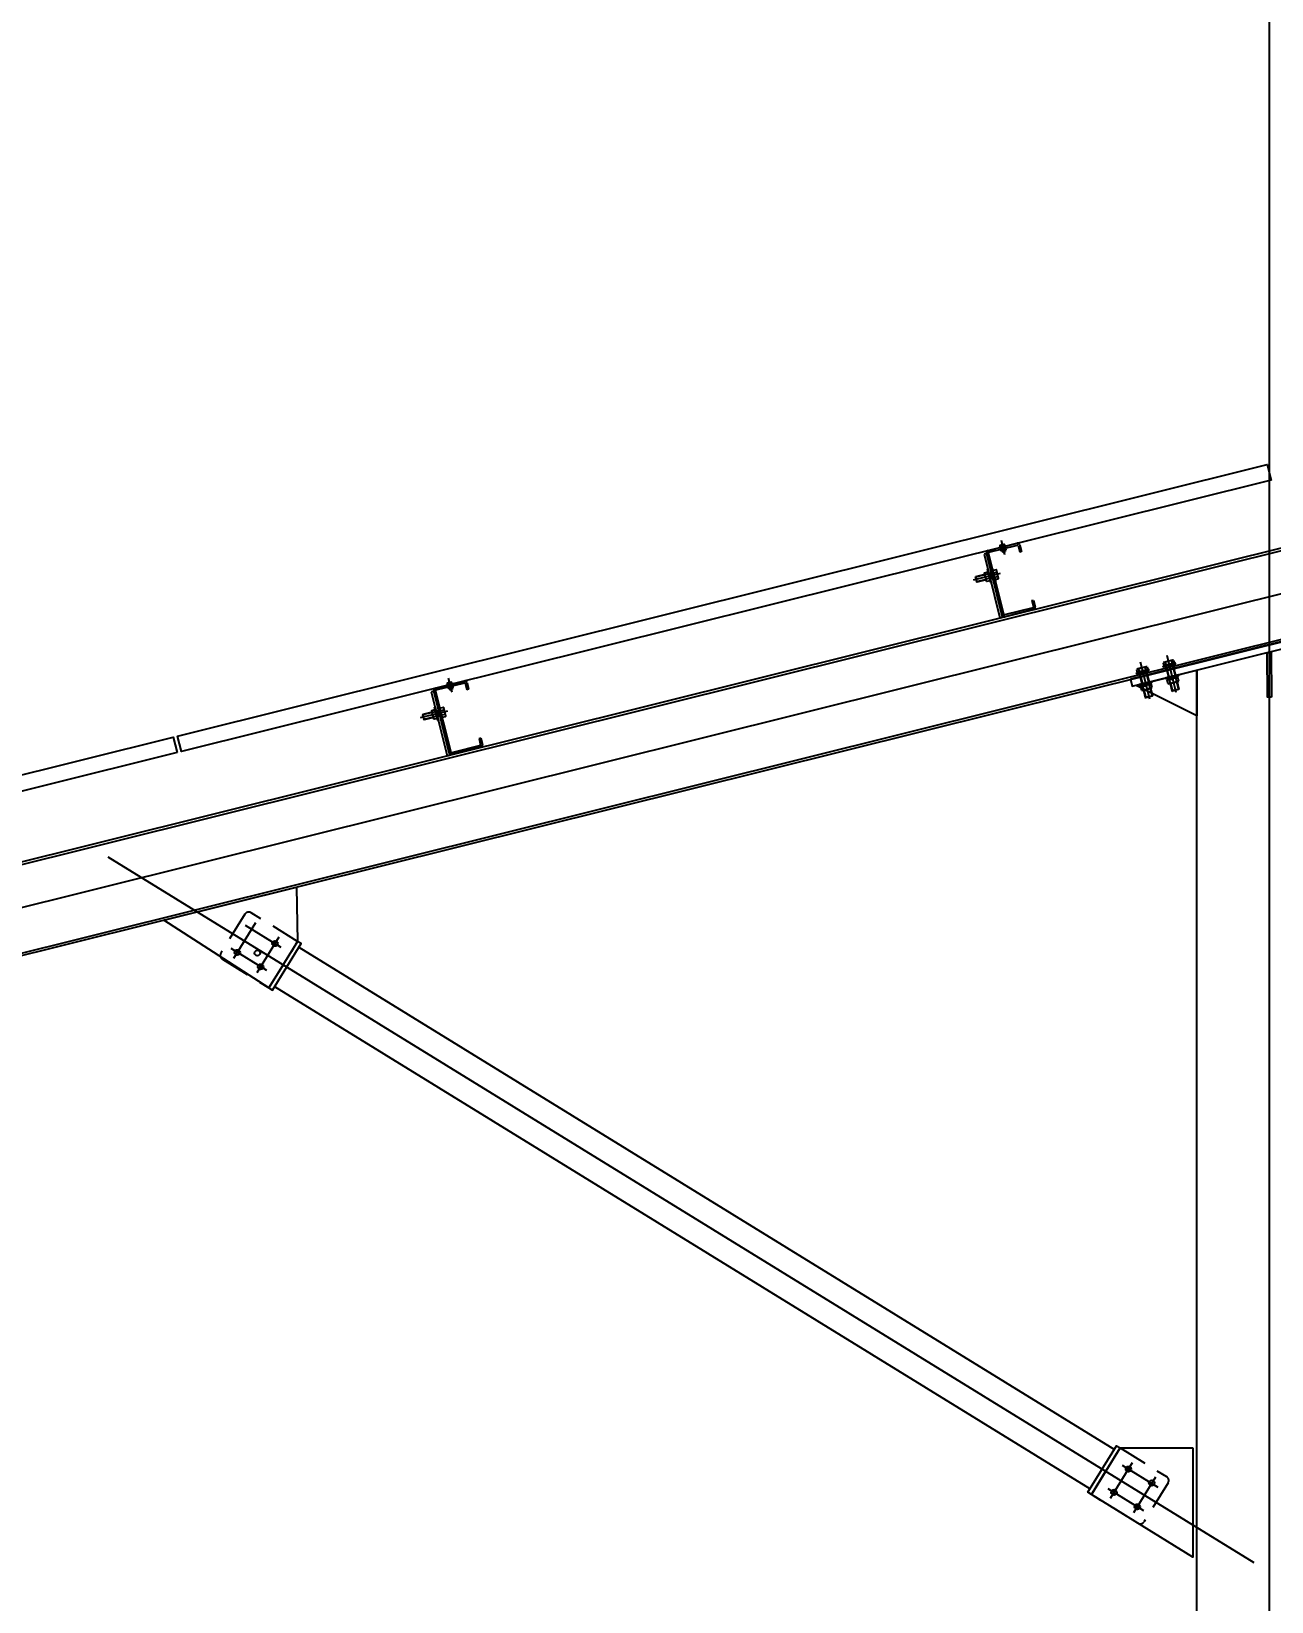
# Model space of a CAD drawing. Header units: millimetres. Extents: x 10297564 to 11610295, y -9287743 to -8409454.
# Drawn here: x 10863058 to 10865779, y -9269240 to -9265792 of the extents above; entities that cross this region are included whole.
import ezdxf

# ---------------------------------------------------------------- set-up
doc = ezdxf.new("R2010")
doc.units = ezdxf.units.MM
doc.header["$LTSCALE"] = 100
for name, pattern in [('CEN', [62, 60, -1, 0, -1]), ('CEN1', [22, 15, -3, 1, -3]), ('HIDDEN2', [4.7625, 3.175, -1.5875])]:
    doc.linetypes.add(name, pattern=pattern)
for name, color, linetype in [('0-TEXT', 7, 'Continuous'), ('BOLT', 210, 'Continuous'), ('CEN', 1, 'CEN1'), ('dim', 7, 'Continuous'), ('H형강', 3, 'Continuous'), ('module', 5, 'Continuous'), ('PLATE', 6, 'Continuous'), ('원형강관', 4, 'Continuous'), ('태양광', 255, 'Continuous')]:
    doc.layers.add(name, color=color, linetype=linetype)
doc.styles.add('돋음', font='Dotum.ttf')
doc.dimstyles.new('NDIM-150', dxfattribs={"dimscale": 75, "dimtxt": 3.5, "dimasz": 1, "dimexe": 2, "dimexo": 1, "dimgap": 1, "dimtad": 1, "dimdec": 0, "dimzin": 0, "dimdsep": 46, "dimtxsty": '돋음', "dimblk": 'dotk', "dimcen": 2, "dimdle": 2, "dimclrd": 4, "dimclre": 4, "dimclrt": 7, "dimadec": 0, "dimazin": 0, "dimtfac": 1, "dimtdec": 0, "dimtix": 1, "dimtmove": 2, "dimatfit": 3, "dimldrblk": 'DIMDOT', "dimfxl": 1, "dimtolj": 1, "dimtzin": 0, "dimlwd": -1, "dimlwe": -1, "dimarcsym": 0})

# ---------------------------------------------------------------- blocks, each defined once
blk = doc.blocks.new('A$C408A3C2D')
at = {"layer": '0-TEXT', "color": 1}
for p, q in [((0.9, 15.4), (0, 8.2)), ((2, 8), (0, 8.2)), ((1.9, 7.4), (0.9, 0)), ((1.9, 7.4), (3.9, 7.2)), ((2.9, 15.4), (2, 8)), ((2.9, 0), (3.9, 7.2))]:
    blk.add_line(p, q, dxfattribs=at)
for points in [[(2.9, 7.3), (2.9, 15.4), (0.9, 15.4)], [(0.9, 8.1), (0.9, 0), (2.9, 0)]]:
    blk.add_lwpolyline(points, dxfattribs=at)
blk = doc.blocks.new('M16-70L-1')
at = {"layer": 'BOLT', "color": 8}
for p, q in [((-50731.9, 395004), (-50729.8, 394998)), ((-50712, 395012.1), (-50730.1, 395005.5)), ((-50707.4, 395006.2), (-50729.8, 394998)), ((-50727.9, 395006.3), (-50725.5, 394999.6)), ((-50725.4, 394997.4), (-50716.8, 394973.9)), ((-50724.4, 394997.7), (-50715.8, 394974.2)), ((-50714.2, 395011.3), (-50711.8, 395004.6)), ((-50711.4, 395002.5), (-50702.8, 394979)), ((-50710.4, 395002.8), (-50701.8, 394979.3)), ((-50709.6, 395012.1), (-50707.4, 395006.2)), ((-50696.5, 394976.2), (-50718.9, 394968)), ((-50716, 394960), (-50718.9, 394968)), ((-50716.1, 394971.9, 0), (-50716.1, 394971.9, 0)), ((-50715.1, 394972.2, 0), (-50715.1, 394972.2, 0)), ((-50711.3, 394960.8), (-50714.5, 394969.6)), ((-50695.5, 394966.5), (-50713.5, 394960)), ((-50712, 394960.5, 0), (-50706.4, 394945.1)), ((-50711, 394960.9, 0), (-50705, 394944.4)), ((-50702.1, 394977, 0), (-50702.1, 394977, 0)), ((-50701.1, 394977.3, 0), (-50701.1, 394977.3, 0)), ((-50697.6, 394965.8), (-50700.8, 394974.6)), ((-50698, 394965.6, 0), (-50692, 394949.2)), ((-50697, 394966, 0), (-50691.3, 394950.5)), ((-50693.6, 394968.1), (-50696.5, 394976.2)), ((-50691.3, 394950.5), (-50706.4, 394945.1)), ((-50706.4, 394945.1), (-50705, 394944.4)), ((-50692, 394949.2), (-50705, 394944.4)), ((-50691.3, 394950.5), (-50692, 394949.2))]:
    blk.add_line(p, q, dxfattribs=at)
for points in [[(-50731.8, 394997.3), (-50731, 394995.3), (-50704.7, 395004.9), (-50705.5, 395006.9)], [(-50722.5, 394971.8), (-50721.8, 394969.8), (-50695.4, 394979.4), (-50696.2, 394981.4)]]:
    blk.add_lwpolyline(points, close=True, dxfattribs=at)
for centre, radius, start, end in [((-50728.8, 395002.2), 3.57, 71.1418, 150.2499), ((-50709.2, 394976.3), 34.6, 97.717, 122.2531), ((-50710.8, 395008.7), 3.57, 69.7253, 148.8334), ((-50714.7, 394963.3), 3.57, 249.7253, 328.8334), ((-50716.3, 394995.8), 34.6, 277.717, 302.2531), ((-50696.7, 394969.9), 3.57, 251.1418, 330.2499)]:
    blk.add_arc(centre, radius, start, end, dxfattribs=at)
at = {"layer": 'CEN'}
blk.add_line((-50725.7, 395021.7), (-50697, 394942.8, 0), dxfattribs=at)
at = {"layer": 'BOLT', "color": 8, "xscale": 1.333333333333333, "yscale": 1.333333333333333, "zscale": 1.333333333333333, "rotation": 289.9875833299714}
blk.add_blockref('A$C408A3C2D', (-50718.8, 394972.2), dxfattribs=at)
blk = doc.blocks.new('M12-50L-1')
at = {"layer": 'CEN', "color": 1, "extrusion": (3.14065e-05, -8.8997e-05, 1)}
blk.add_line((10603646.8, -9122705.5, 0), (10603588.9, -9122726.6, 0), dxfattribs=at)
at = {"layer": '태양광', "extrusion": (3.14065e-05, -8.8997e-05, 1)}
for p, q in [((10603630.5, -9122705.1, 0), (10603621.8, -9122708.2, 0)), ((10603626.3, -9122707.4, 0), (10603622.1, -9122708.9, 0)), ((10603626.7, -9122706.5, 0), (10603626.3, -9122707.4, 0)), ((10603626.3, -9122707.4, 0), (10603629.9, -9122717.3, 0)), ((10603613.6, -9122712, 0), (10603593.2, -9122719.4, 0)), ((10603593.2, -9122719.4, 0), (10603593.6, -9122718.5, 0)), ((10603593.2, -9122719.4, 0), (10603596.8, -9122729.4, 0)), ((10603613.4, -9122711.3, 0), (10603593.6, -9122718.5, 0)), ((10603593.6, -9122718.5, 0), (10603597.7, -9122729.8, 0)), ((10603617.2, -9122721.9, 0), (10603596.8, -9122729.4, 0)), ((10603596.8, -9122729.4, 0), (10603597.7, -9122729.8, 0)), ((10603617.5, -9122722.6, 0), (10603597.7, -9122729.8, 0)), ((10603629.9, -9122717.3, 0), (10603625.7, -9122718.9, 0)), ((10603634.6, -9122716.4, 0), (10603625.9, -9122719.5, 0)), ((10603629.9, -9122717.3, 0), (10603630.8, -9122717.7, 0))]:
    blk.add_line(p, q, dxfattribs=at)
at = {"layer": '태양광', "extrusion": (3.14065e-05, -8.8997e-05, 1), "elevation": 1132.1}
for points in [[(10603612.2, -9122708, -0.414214), (10603612.5, -9122707.3), (10603619.1, -9122704.9, -0.414214), (10603619.7, -9122705.2)], [(10603626.2, -9122723.1, -0.414214), (10603625.9, -9122723.7), (10603619.3, -9122726.1, -0.414214), (10603618.7, -9122725.8), (10603612.2, -9122708)], [(10603621.1, -9122709, -0.414214), (10603620.8, -9122709.6), (10603614.2, -9122712, -0.414214), (10603613.5, -9122711.7)], [(10603637.7, -9122698.7, 0.414214), (10603637.1, -9122698.4), (10603630.5, -9122700.8, 0.414214), (10603630.2, -9122701.4)], [(10603631.6, -9122705.2, 0.414214), (10603632.2, -9122705.5), (10603638.8, -9122703.1, 0.414214), (10603639.1, -9122702.4)], [(10603632.2, -9122705.5, 0.414214), (10603631.9, -9122706.1)], [(10603636.7, -9122719.3, 0.414214), (10603637.4, -9122719.6), (10603643.9, -9122717.2, 0.414214), (10603644.2, -9122716.5), (10603637.7, -9122698.7)], [(10603639.4, -9122703.4, 0.414214), (10603638.8, -9122703.1)], [(10603613.9, -9122712.7, -0.414214), (10603614.2, -9122712)], [(10603624.5, -9122718.4, -0.414214), (10603624.2, -9122719), (10603617.6, -9122721.4, -0.414214), (10603617, -9122721.1)], [(10603617.3, -9122722.1, -0.414214), (10603617.6, -9122721.4)], [(10603620.8, -9122709.6, -0.414214), (10603621.4, -9122709.9)], [(10603624.2, -9122719, -0.414214), (10603624.8, -9122719.3)], [(10603635, -9122714.6, 0.414214), (10603635.6, -9122714.9), (10603642.2, -9122712.5, 0.414214), (10603642.5, -9122711.8)], [(10603635.6, -9122714.9, 0.414214), (10603635.3, -9122715.5)], [(10603642.9, -9122712.8, 0.414214), (10603642.2, -9122712.5)]]:
    blk.add_lwpolyline(points, format="xyb", dxfattribs=at)
for points in [[(10603618.8, -9122699.7), (10603629, -9122727.9), (10603628.1, -9122728.3), (10603617.8, -9122700.1)], [(10603627.4, -9122696.6), (10603637.7, -9122724.8), (10603638.6, -9122724.4), (10603628.3, -9122696.2)]]:
    blk.add_lwpolyline(points, close=True, dxfattribs=at)
blk = doc.blocks.new('C-150X50X20X3.2T')
at = {"layer": '태양광', "color": 6, "extrusion": (3.24347e-05, -8.86228e-05, 1)}
for p, q in [((11610697.1, -9049722.2, -12.4), (11610758.1, -9049700, 0)), ((11610698.5, -9049725.9, -12.4), (11610759.6, -9049703.7, -12.4)), ((11610760.8, -9049704.3, 0), (11610766, -9049718.4, 0)), ((11610764.6, -9049702.9, 0), (11610769.7, -9049717, 0)), ((11610769.7, -9049717, 0), (11610766, -9049718.4, 0)), ((11610742, -9049860.1, -12.4), (11610694.1, -9049728.6, 0)), ((11610745.8, -9049858.8, -12.4), (11610697.9, -9049727.2, 0)), ((11610808.1, -9049837.1, -24.9), (11610747, -9049859.4, -24.9)), ((11610809.5, -9049840.9, -24.9), (11610748.4, -9049863.1, -24.9))]:
    blk.add_line(p, q, dxfattribs=at)
at = {"layer": '태양광', "color": 6}
for p, q in [((11610803.6, -9049821.8, -12.4), (11610807.3, -9049820.4, -12.4)), ((11610803.6, -9049821.8, -12.4), (11610808.7, -9049835.9, -12.4)), ((11610807.3, -9049820.4, -12.4), (11610812.5, -9049834.5, -12.4))]:
    blk.add_line(p, q, dxfattribs=at)
at = {"layer": '태양광', "color": 6, "extrusion": (3.24347e-05, -8.86228e-05, 1)}
for centre, radius, start, end in [((11610698.8, -9049726.8, 1166.2), 5, 110, 200), ((11610759.9, -9049704.6, 1166.2), 5, 20, 110), ((11610759.9, -9049704.6, 1166.2), 1, 20, 110), ((11610698.8, -9049726.8, 1166.2), 1, 110, 200), ((11610746.7, -9049858.4, 1153.7), 5, 200, 290), ((11610746.7, -9049858.4, 1153.7), 1, 200, 290), ((11610807.8, -9049836.1, 1153.7), 1, 290, 20), ((11610807.8, -9049836.1, 1153.7), 5, 290, 20)]:
    blk.add_arc(centre, radius, start, end, dxfattribs=at)
blk = doc.blocks.new('dotk')
blk.add_line((-3, 0), (3, 0))
at = {"const_width": 0.75}
blk.add_lwpolyline([(-0.375, 0, 1), (0.375, 0, 1)], format="xyb", close=True, dxfattribs=at)
blk = doc.blocks.new('*D1118')
at = {"layer": 'defpoints', "color": 0, "linetype": 'ByBlock', "ltscale": 1.8, "transparency": 16777216}
for p in [(10870570.7, -9265546.3), (10868179.9, -9266142.4), (10872757.5, -9268564.5), (10860978.3, -9270299), (10870570.7, -9270299)]:
    blk.add_point(p, dxfattribs=at)
at = {"layer": 'dim', "color": 4, "ltscale": 1.8, "transparency": 16777216}
for p, q in [((10870643.5, -9265528.2), (10872340.4, -9265105)), ((10870645.7, -9270299), (10872978.2, -9270299))]:
    blk.add_line(p, q, dxfattribs=at)
blk.add_arc((10851508.6, -9270299), 21319.6, 0.2017, 13.79844, dxfattribs=at)
at = {"layer": 'dim', "color": 4, "linetype": 'ByBlock', "ltscale": 1.8, "transparency": 16777216, "xscale": 75, "yscale": 75, "zscale": 75}
for p, rotation in [((10872194.9, -9265141.3), 103.899219929037), ((10872828.2, -9270299), 270.1009154271375)]:
    blk.add_blockref('dotk', p, dxfattribs=dict(at, rotation=rotation))
at = {"layer": 'dim', "color": 7, "linetype": 'ByBlock', "ltscale": 1.8, "transparency": 16777216, "insert": (10872874, -9267675.7), "char_height": 262.5, "attachment_point": 5, "rotation": 277.0001, "style": '돋음'}
blk.add_mtext('\\A1;14°', dxfattribs=at)
blk = doc.blocks.new('DIMDOT')
blk.add_line((-1.5, 0), (1.5, 0))
blk.add_circle((0, 0), 0.75)

msp = doc.modelspace()

# ---------------------------------------------------------------- linework, layer by layer
at = {"layer": 'CEN', "linetype": 'Continuous', "ltscale": 2}
msp.add_line((10865774.5, -9271997.5, -13.8), (10865774.5, -9265005.9, -13.8), dxfattribs=at)
at = {"layer": 'CEN', "linetype": 'CEN'}
for p, q in [((10861548.7, -9268086.9, 5.8), (10870147.1, -9265943.1, 5.8)), ((10863225.9, -9267604.3, -13.8), (10865740.4, -9269154, -13.8))]:
    msp.add_line(p, q, dxfattribs=at)
at = {"layer": 'CEN', "color": 1}
for p, q in [((10865185.6, -9266909.7, -13.8), (10865193.4, -9266940.9, -13.8)), ((10865185.6, -9266909.7, -13.8), (10865193.4, -9266940.9, -13.8)), ((10863972.7, -9267212.1, -13.8), (10863980.5, -9267243.3, -13.8))]:
    msp.add_line(p, q, dxfattribs=at)
at = {"layer": 'CEN'}
for p, q in [((10863549.8, -9267749.9, -27.5), (10863501.5, -9267828.2, -27.5)), ((10863606.1, -9267803.4, -27.5), (10863527.8, -9267755.1, -27.5)), ((10863600.9, -9267781.4, -27.5), (10863552.6, -9267859.7, -27.5)), ((10863574.6, -9267854.5, -27.5), (10863496.3, -9267806.2, -27.5)), ((10865473.5, -9268935.4, -13.8), (10865425.2, -9269013.7, -13.8)), ((10865451.4, -9268940.6, -13.8), (10865529.8, -9268988.9, -13.8)), ((10865524.5, -9268966.9, -13.8), (10865476.3, -9269045.2, -13.8)), ((10865420, -9268991.7, -13.8), (10865498.3, -9269040, -13.8))]:
    msp.add_line(p, q, dxfattribs=at)
at = {"layer": 'H형강'}
for p, q in [((10861525.1, -9267992.3, 5.8), (10870123.5, -9265848.5, 5.8)), ((10861526.5, -9267997.6, 5.8), (10870124.8, -9265853.8, 5.8)), ((10861572.2, -9268181, 5.8), (10870170.6, -9266037.2, 5.8)), ((10861573.5, -9268186.3, 5.8), (10870171.9, -9266042.5, 5.8))]:
    msp.add_line(p, q, dxfattribs=at)
at = {"layer": 'module', "color": 170, "elevation": -13.8}
for points in [[(10865778.1, -9266777.3), (10863387.3, -9267373.4), (10863378.9, -9267339.4), (10865769.7, -9266743.3)], [(10863377.6, -9267375.8), (10860986.8, -9267971.9), (10860978.3, -9267937.9), (10863369.2, -9267341.8)]]:
    msp.add_lwpolyline(points, close=True, dxfattribs=at)
at = {"layer": 'PLATE'}
for points, elevation in [([(10865469.6, -9267214.8), (10865473.5, -9267230.3), (10866075.6, -9267080.2), (10866071.7, -9267064.7)], -27.5), ([(10865779, -9267254.2), (10865770, -9267254.3), (10865769.6, -9267156.5), (10865778.6, -9267154.3)], -27.5), ([(10865615.3, -9267195), (10865615.3, -9267295), (10865482, -9267228.2)], -13.8), ([(10863579.4, -9267892.5), (10863348.8, -9267743.6), (10863639.9, -9267671), (10863642.3, -9267790.4)], -27.5), ([(10865606.7, -9268902.5), (10865606.7, -9269142.1), (10865383.8, -9269004.6), (10865446.7, -9268902.5)], -13.8)]:
    msp.add_lwpolyline(points, close=True, dxfattribs=dict(at, elevation=elevation))
at = {"layer": 'PLATE', "linetype": 'HIDDEN2', "ltscale": 0.2}
for points, elevation in [([(10863642.3, -9267790.4), (10863540.1, -9267727.5, 0.414214), (10863526.4, -9267730.7), (10863473.9, -9267815.9, 0.414214), (10863477.2, -9267829.6), (10863579.3, -9267892.6)], -27.5), ([(10865446.7, -9268902.5), (10865548.9, -9268965.5, -0.414214), (10865552.2, -9268979.2), (10865499.7, -9269064.3, -0.414214), (10865485.9, -9269067.6), (10865383.8, -9269004.6)], -13.8)]:
    msp.add_lwpolyline(points, format="xyb", close=True, dxfattribs=dict(at, elevation=elevation))
at = {"layer": 'PLATE'}
for points, elevation in [([(10863579.3, -9267892.6), (10863587, -9267897.3), (10863650, -9267795.1), (10863642.3, -9267790.4), (10863579.3, -9267892.6)], -27.5), ([(10865383.8, -9269004.6), (10865376.1, -9268999.9), (10865439.1, -9268897.8), (10865446.7, -9268902.5), (10865383.8, -9269004.6)], -13.8)]:
    msp.add_lwpolyline(points, dxfattribs=dict(at, elevation=elevation))
for centre in [(10863509.9, -9267814.6, -27.5), (10863553.8, -9267815.9, -27.5), (10863592.5, -9267795, -27.5), (10863561, -9267846.1, -27.5), (10865465.1, -9268949, -13.8), (10865516.2, -9268979.4, -13.8), (10865433.6, -9269000.1, -13.8), (10865484.7, -9269031.6, -13.8)]:
    msp.add_circle(centre, 6, dxfattribs=at)
at = {"layer": '원형강관'}
for p, q in [((10865615.3, -9270598.8, -13.8), (10865615.3, -9267195, -13.8)), ((10863645.1, -9267803, -13.8), (10865434.3, -9268905.6, -13.8)), ((10863591.8, -9267889.5, -13.8), (10865380.9, -9268992.1, -13.8))]:
    msp.add_line(p, q, dxfattribs=at)
at = {"layer": '태양광'}
for p, q in [((10865186.3, -9266924.9, -13.8), (10865187, -9266928, -13.8)), ((10865186.7, -9266926.8, -13.8), (10865187.2, -9266927, -13.8)), ((10865187.2, -9266927, -13.8), (10865192.3, -9266925.8, -13.8)), ((10865187.2, -9266927, -13.8), (10865187.4, -9266927.9, -13.8)), ((10865188.1, -9266932.3, -13.8), (10865188.9, -9266935.3, -13.8)), ((10865188.5, -9266932.2, -13.8), (10865189.3, -9266935.5, -13.8)), ((10865188.9, -9266935.3, -13.8), (10865194.7, -9266933.8, -13.8)), ((10865189.3, -9266935.5, -13.8), (10865188.9, -9266935.3, -13.8)), ((10865189.3, -9266935.5, -13.8), (10865194.4, -9266934.3, -13.8)), ((10865192.1, -9266923.4, -13.8), (10865192.9, -9266926.5, -13.8)), ((10865192.3, -9266925.8, -13.8), (10865192.6, -9266925.3, -13.8)), ((10865192.3, -9266925.8, -13.8), (10865192.5, -9266926.6, -13.8)), ((10865193.6, -9266930.9, -13.8), (10865194.4, -9266934.3, -13.8)), ((10865193.9, -9266930.9, -13.8), (10865194.7, -9266933.8, -13.8)), ((10865194.4, -9266934.3, -13.8), (10865194.7, -9266933.8, -13.8)), ((10863973.4, -9267227.3, -13.8), (10863974.2, -9267230.4, -13.8)), ((10863973.9, -9267229.2, -13.8), (10863974.3, -9267229.4, -13.8)), ((10863974.3, -9267229.4, -13.8), (10863979.4, -9267228.2, -13.8)), ((10863974.3, -9267229.4, -13.8), (10863974.5, -9267230.3, -13.8)), ((10863979.2, -9267225.8, -13.8), (10863980, -9267228.9, -13.8)), ((10863979.4, -9267228.2, -13.8), (10863979.7, -9267227.7, -13.8)), ((10863979.4, -9267228.2, -13.8), (10863979.6, -9267229, -13.8)), ((10863975.2, -9267234.7, -13.8), (10863976, -9267237.7, -13.8)), ((10863975.6, -9267234.6, -13.8), (10863976.4, -9267237.9, -13.8)), ((10863976, -9267237.7, -13.8), (10863981.8, -9267236.2, -13.8)), ((10863976.4, -9267237.9, -13.8), (10863976, -9267237.7, -13.8)), ((10863976.4, -9267237.9, -13.8), (10863981.6, -9267236.7, -13.8)), ((10863980.7, -9267233.3, -13.8), (10863981.6, -9267236.7, -13.8)), ((10863981.1, -9267233.3, -13.8), (10863981.8, -9267236.2, -13.8)), ((10863981.6, -9267236.7, -13.8), (10863981.8, -9267236.2, -13.8))]:
    msp.add_line(p, q, dxfattribs=at)
at = {"layer": '태양광', "elevation": -13.8}
for points in [[(10865192.7, -9266918.6), (10865183.5, -9266920.9), (10865183.4, -9266920.9), (10865183.4, -9266920.9), (10865183.4, -9266921), (10865183.4, -9266921), (10865183.3, -9266921), (10865183.3, -9266921), (10865183.3, -9266921), (10865183.3, -9266921.1), (10865183.3, -9266921.1), (10865183.3, -9266921.1), (10865183.3, -9266921.2), (10865183.3, -9266921.2), (10865183.3, -9266921.2), (10865184.1, -9266924.6), (10865184.1, -9266924.6), (10865184.2, -9266924.7), (10865184.2, -9266924.7), (10865184.2, -9266924.7), (10865184.2, -9266924.7), (10865184.2, -9266924.8), (10865184.3, -9266924.8), (10865184.3, -9266924.8), (10865184.3, -9266924.8), (10865184.4, -9266924.8), (10865184.4, -9266924.8), (10865184.4, -9266924.8)], [(10865186.4, -9266924.3), (10865186.4, -9266924.3), (10865186.4, -9266924.3), (10865186.5, -9266924.3), (10865186.5, -9266924.3), (10865186.5, -9266924.2), (10865186.5, -9266924.2), (10865186.5, -9266924.2), (10865186.5, -9266924.2), (10865186.6, -9266924.1), (10865186.6, -9266924.1), (10865186.6, -9266924.1), (10865186.6, -9266924), (10865186.6, -9266924), (10865185.7, -9266920.6), (10865185.7, -9266920.6), (10865185.7, -9266920.6), (10865185.7, -9266920.5), (10865185.7, -9266920.5), (10865185.6, -9266920.5), (10865185.6, -9266920.5), (10865185.6, -9266920.5), (10865185.6, -9266920.4), (10865185.5, -9266920.4), (10865185.5, -9266920.4), (10865185.5, -9266920.4), (10865185.4, -9266920.4), (10865185.4, -9266920.4)], [(10865185.9, -9266920.3), (10865185.9, -9266920.3), (10865185.8, -9266920.3), (10865185.8, -9266920.3), (10865185.8, -9266920.4), (10865185.8, -9266920.4), (10865185.7, -9266920.4), (10865185.7, -9266920.4), (10865185.7, -9266920.5), (10865185.7, -9266920.5), (10865185.7, -9266920.5), (10865185.7, -9266920.6), (10865185.7, -9266920.6), (10865185.7, -9266920.6)], [(10865191.2, -9266923.1), (10865191.3, -9266923.1), (10865191.3, -9266923.1), (10865191.3, -9266923.1), (10865191.3, -9266923), (10865191.4, -9266923), (10865191.4, -9266923), (10865191.4, -9266923), (10865191.4, -9266922.9), (10865191.4, -9266922.9), (10865191.4, -9266922.9), (10865191.4, -9266922.9), (10865191.4, -9266922.8), (10865191.4, -9266922.8), (10865190.6, -9266919.4), (10865190.6, -9266919.4), (10865190.5, -9266919.3), (10865190.5, -9266919.3), (10865190.5, -9266919.3), (10865190.5, -9266919.3), (10865190.5, -9266919.3), (10865190.4, -9266919.2), (10865190.4, -9266919.2), (10865190.4, -9266919.2), (10865190.3, -9266919.2), (10865190.3, -9266919.2), (10865190.3, -9266919.2), (10865190.3, -9266919.2)], [(10865190.7, -9266919.1), (10865190.7, -9266919.1), (10865190.7, -9266919.1), (10865190.7, -9266919.1), (10865190.6, -9266919.2), (10865190.6, -9266919.2), (10865190.6, -9266919.2), (10865190.6, -9266919.2), (10865190.6, -9266919.3), (10865190.6, -9266919.3), (10865190.6, -9266919.3), (10865190.6, -9266919.3), (10865190.6, -9266919.4), (10865190.6, -9266919.4)], [(10865193.7, -9266922.5), (10865193.7, -9266922.5), (10865193.7, -9266922.5), (10865193.7, -9266922.5), (10865193.8, -9266922.4), (10865193.8, -9266922.4), (10865193.8, -9266922.4), (10865193.8, -9266922.4), (10865193.8, -9266922.3), (10865193.8, -9266922.3), (10865193.8, -9266922.3), (10865193.8, -9266922.3), (10865193.8, -9266922.2), (10865193.8, -9266922.2), (10865193, -9266918.8), (10865193, -9266918.8), (10865193, -9266918.7), (10865193, -9266918.7), (10865192.9, -9266918.7), (10865192.9, -9266918.7), (10865192.9, -9266918.7), (10865192.9, -9266918.6), (10865192.8, -9266918.6), (10865192.8, -9266918.6), (10865192.8, -9266918.6), (10865192.7, -9266918.6), (10865192.7, -9266918.6), (10865192.7, -9266918.6)], [(10865181.9, -9266925.9), (10865196.4, -9266922.3), (10865196.3, -9266921.8), (10865181.8, -9266925.5), (10865181.9, -9266925.9)], [(10865182.7, -9266929.1), (10865197.2, -9266925.4), (10865197.3, -9266925.9), (10865182.8, -9266929.5), (10865182.7, -9266929.1)], [(10865195.6, -9266930.5), (10865186.4, -9266932.8), (10865186.4, -9266932.8), (10865186.4, -9266932.8), (10865186.3, -9266932.8), (10865186.3, -9266932.8), (10865186.3, -9266932.7), (10865186.2, -9266932.7), (10865186.2, -9266932.7), (10865186.2, -9266932.7), (10865186.2, -9266932.7), (10865186.2, -9266932.7), (10865186.1, -9266932.6), (10865186.1, -9266932.6), (10865186.1, -9266932.6), (10865185.3, -9266929.2), (10865185.3, -9266929.1), (10865185.3, -9266929.1), (10865185.3, -9266929.1), (10865185.3, -9266929), (10865185.3, -9266929), (10865185.3, -9266929), (10865185.3, -9266929), (10865185.3, -9266928.9), (10865185.4, -9266928.9), (10865185.4, -9266928.9), (10865185.4, -9266928.9), (10865185.5, -9266928.9)], [(10865186.6, -9266924), (10865186.6, -9266924), (10865186.6, -9266924.1), (10865186.6, -9266924.1), (10865186.6, -9266924.1), (10865186.6, -9266924.1), (10865186.7, -9266924.2), (10865186.7, -9266924.2), (10865186.7, -9266924.2), (10865186.7, -9266924.2), (10865186.8, -9266924.2), (10865186.8, -9266924.2), (10865186.8, -9266924.2), (10865186.9, -9266924.2)], [(10865187.4, -9266928.4), (10865187.4, -9266928.4), (10865187.5, -9266928.4), (10865187.5, -9266928.4), (10865187.5, -9266928.4), (10865187.5, -9266928.4), (10865187.6, -9266928.4), (10865187.6, -9266928.4), (10865187.6, -9266928.4), (10865187.6, -9266928.5), (10865187.7, -9266928.5), (10865187.7, -9266928.5), (10865187.7, -9266928.5), (10865187.7, -9266928.6), (10865188.5, -9266932), (10865188.5, -9266932), (10865188.5, -9266932), (10865188.5, -9266932.1), (10865188.5, -9266932.1), (10865188.5, -9266932.1), (10865188.5, -9266932.1), (10865188.5, -9266932.2), (10865188.5, -9266932.2), (10865188.5, -9266932.2), (10865188.4, -9266932.2), (10865188.4, -9266932.2), (10865188.4, -9266932.3), (10865188.4, -9266932.3)], [(10865187.7, -9266928.6), (10865187.7, -9266928.5), (10865187.7, -9266928.5), (10865187.7, -9266928.5), (10865187.7, -9266928.4), (10865187.7, -9266928.4), (10865187.7, -9266928.4), (10865187.7, -9266928.4), (10865187.7, -9266928.3), (10865187.8, -9266928.3), (10865187.8, -9266928.3), (10865187.8, -9266928.3), (10865187.8, -9266928.3), (10865187.9, -9266928.3)], [(10865188.8, -9266932.1), (10865188.8, -9266932.2), (10865188.8, -9266932.2), (10865188.8, -9266932.2), (10865188.7, -9266932.1), (10865188.7, -9266932.1), (10865188.7, -9266932.1), (10865188.6, -9266932.1), (10865188.6, -9266932.1), (10865188.6, -9266932.1), (10865188.6, -9266932), (10865188.6, -9266932), (10865188.6, -9266932), (10865188.5, -9266932)], [(10865191.4, -9266922.8), (10865191.4, -9266922.8), (10865191.4, -9266922.9), (10865191.4, -9266922.9), (10865191.5, -9266922.9), (10865191.5, -9266922.9), (10865191.5, -9266922.9), (10865191.5, -9266923), (10865191.6, -9266923), (10865191.6, -9266923), (10865191.6, -9266923), (10865191.7, -9266923), (10865191.7, -9266923), (10865191.7, -9266923)], [(10865192.2, -9266927.2), (10865192.3, -9266927.2), (10865192.3, -9266927.2), (10865192.3, -9266927.2), (10865192.4, -9266927.2), (10865192.4, -9266927.2), (10865192.4, -9266927.2), (10865192.4, -9266927.2), (10865192.5, -9266927.2), (10865192.5, -9266927.3), (10865192.5, -9266927.3), (10865192.5, -9266927.3), (10865192.5, -9266927.3), (10865192.5, -9266927.4), (10865193.4, -9266930.8), (10865193.4, -9266930.8), (10865193.4, -9266930.8), (10865193.4, -9266930.8), (10865193.4, -9266930.9), (10865193.4, -9266930.9), (10865193.4, -9266930.9), (10865193.4, -9266931), (10865193.3, -9266931), (10865193.3, -9266931), (10865193.3, -9266931), (10865193.3, -9266931), (10865193.2, -9266931), (10865193.2, -9266931.1)], [(10865192.5, -9266927.4), (10865192.5, -9266927.3), (10865192.5, -9266927.3), (10865192.5, -9266927.3), (10865192.5, -9266927.2), (10865192.6, -9266927.2), (10865192.6, -9266927.2), (10865192.6, -9266927.2), (10865192.6, -9266927.1), (10865192.6, -9266927.1), (10865192.6, -9266927.1), (10865192.7, -9266927.1), (10865192.7, -9266927.1), (10865192.7, -9266927.1)], [(10865193.7, -9266930.9), (10865193.7, -9266930.9), (10865193.6, -9266930.9), (10865193.6, -9266930.9), (10865193.6, -9266930.9), (10865193.5, -9266930.9), (10865193.5, -9266930.9), (10865193.5, -9266930.9), (10865193.5, -9266930.9), (10865193.4, -9266930.9), (10865193.4, -9266930.8), (10865193.4, -9266930.8), (10865193.4, -9266930.8), (10865193.4, -9266930.8)], [(10865194.7, -9266926.6), (10865194.7, -9266926.6), (10865194.7, -9266926.6), (10865194.8, -9266926.6), (10865194.8, -9266926.6), (10865194.8, -9266926.6), (10865194.8, -9266926.6), (10865194.9, -9266926.6), (10865194.9, -9266926.6), (10865194.9, -9266926.6), (10865194.9, -9266926.7), (10865195, -9266926.7), (10865195, -9266926.7), (10865195, -9266926.8), (10865195.8, -9266930.2), (10865195.8, -9266930.2), (10865195.8, -9266930.2), (10865195.8, -9266930.2), (10865195.8, -9266930.3), (10865195.8, -9266930.3), (10865195.8, -9266930.3), (10865195.8, -9266930.4), (10865195.8, -9266930.4), (10865195.7, -9266930.4), (10865195.7, -9266930.4), (10865195.7, -9266930.4), (10865195.7, -9266930.4), (10865195.6, -9266930.5)], [(10863969, -9267228.3), (10863983.6, -9267224.7), (10863983.5, -9267224.2), (10863968.9, -9267227.9), (10863969, -9267228.3)], [(10863969.8, -9267231.5), (10863984.3, -9267227.8), (10863984.5, -9267228.3), (10863969.9, -9267231.9), (10863969.8, -9267231.5)], [(10863979.8, -9267221), (10863970.6, -9267223.3), (10863970.6, -9267223.3), (10863970.5, -9267223.3), (10863970.5, -9267223.4), (10863970.5, -9267223.4), (10863970.5, -9267223.4), (10863970.5, -9267223.4), (10863970.4, -9267223.4), (10863970.4, -9267223.5), (10863970.4, -9267223.5), (10863970.4, -9267223.5), (10863970.4, -9267223.6), (10863970.4, -9267223.6), (10863970.4, -9267223.6), (10863971.3, -9267227), (10863971.3, -9267227), (10863971.3, -9267227.1), (10863971.3, -9267227.1), (10863971.3, -9267227.1), (10863971.3, -9267227.2), (10863971.4, -9267227.2), (10863971.4, -9267227.2), (10863971.4, -9267227.2), (10863971.5, -9267227.2), (10863971.5, -9267227.2), (10863971.5, -9267227.2), (10863971.6, -9267227.2)], [(10863973.5, -9267226.7), (10863973.5, -9267226.7), (10863973.6, -9267226.7), (10863973.6, -9267226.7), (10863973.6, -9267226.7), (10863973.6, -9267226.6), (10863973.7, -9267226.6), (10863973.7, -9267226.6), (10863973.7, -9267226.6), (10863973.7, -9267226.5), (10863973.7, -9267226.5), (10863973.7, -9267226.5), (10863973.7, -9267226.4), (10863973.7, -9267226.4), (10863972.8, -9267223), (10863972.8, -9267223), (10863972.8, -9267223), (10863972.8, -9267222.9), (10863972.8, -9267222.9), (10863972.8, -9267222.9), (10863972.7, -9267222.9), (10863972.7, -9267222.9), (10863972.7, -9267222.8), (10863972.7, -9267222.8), (10863972.6, -9267222.8), (10863972.6, -9267222.8), (10863972.6, -9267222.8), (10863972.5, -9267222.8)], [(10863973, -9267222.7), (10863973, -9267222.7), (10863973, -9267222.7), (10863972.9, -9267222.7), (10863972.9, -9267222.8), (10863972.9, -9267222.8), (10863972.9, -9267222.8), (10863972.9, -9267222.8), (10863972.8, -9267222.9), (10863972.8, -9267222.9), (10863972.8, -9267222.9), (10863972.8, -9267223), (10863972.8, -9267223), (10863972.8, -9267223)], [(10863973.7, -9267226.4), (10863973.7, -9267226.4), (10863973.7, -9267226.5), (10863973.7, -9267226.5), (10863973.7, -9267226.5), (10863973.8, -9267226.5), (10863973.8, -9267226.6), (10863973.8, -9267226.6), (10863973.8, -9267226.6), (10863973.9, -9267226.6), (10863973.9, -9267226.6), (10863973.9, -9267226.6), (10863974, -9267226.6), (10863974, -9267226.6)], [(10863974.5, -9267230.8), (10863974.6, -9267230.8), (10863974.6, -9267230.8), (10863974.6, -9267230.8), (10863974.6, -9267230.8), (10863974.7, -9267230.8), (10863974.7, -9267230.8), (10863974.7, -9267230.8), (10863974.7, -9267230.8), (10863974.8, -9267230.9), (10863974.8, -9267230.9), (10863974.8, -9267230.9), (10863974.8, -9267230.9), (10863974.8, -9267231), (10863975.7, -9267234.4), (10863975.7, -9267234.4), (10863975.7, -9267234.4), (10863975.7, -9267234.5), (10863975.7, -9267234.5), (10863975.7, -9267234.5), (10863975.7, -9267234.5), (10863975.6, -9267234.6), (10863975.6, -9267234.6), (10863975.6, -9267234.6), (10863975.6, -9267234.6), (10863975.5, -9267234.6), (10863975.5, -9267234.7), (10863975.5, -9267234.7)], [(10863974.8, -9267231), (10863974.8, -9267230.9), (10863974.8, -9267230.9), (10863974.8, -9267230.9), (10863974.8, -9267230.9), (10863974.8, -9267230.8), (10863974.8, -9267230.8), (10863974.9, -9267230.8), (10863974.9, -9267230.7), (10863974.9, -9267230.7), (10863974.9, -9267230.7), (10863975, -9267230.7), (10863975, -9267230.7), (10863975, -9267230.7)], [(10863978.4, -9267225.5), (10863978.4, -9267225.5), (10863978.4, -9267225.5), (10863978.4, -9267225.5), (10863978.5, -9267225.4), (10863978.5, -9267225.4), (10863978.5, -9267225.4), (10863978.5, -9267225.4), (10863978.5, -9267225.4), (10863978.5, -9267225.3), (10863978.5, -9267225.3), (10863978.5, -9267225.3), (10863978.5, -9267225.2), (10863978.5, -9267225.2), (10863977.7, -9267221.8), (10863977.7, -9267221.8), (10863977.7, -9267221.7), (10863977.7, -9267221.7), (10863977.6, -9267221.7), (10863977.6, -9267221.7), (10863977.6, -9267221.7), (10863977.6, -9267221.6), (10863977.5, -9267221.6), (10863977.5, -9267221.6), (10863977.5, -9267221.6), (10863977.4, -9267221.6), (10863977.4, -9267221.6), (10863977.4, -9267221.6)], [(10863977.9, -9267221.5), (10863977.8, -9267221.5), (10863977.8, -9267221.5), (10863977.8, -9267221.5), (10863977.8, -9267221.6), (10863977.7, -9267221.6), (10863977.7, -9267221.6), (10863977.7, -9267221.6), (10863977.7, -9267221.7), (10863977.7, -9267221.7), (10863977.7, -9267221.7), (10863977.7, -9267221.7), (10863977.7, -9267221.8), (10863977.7, -9267221.8)], [(10863978.5, -9267225.2), (10863978.5, -9267225.2), (10863978.6, -9267225.3), (10863978.6, -9267225.3), (10863978.6, -9267225.3), (10863978.6, -9267225.3), (10863978.6, -9267225.3), (10863978.7, -9267225.4), (10863978.7, -9267225.4), (10863978.7, -9267225.4), (10863978.8, -9267225.4), (10863978.8, -9267225.4), (10863978.8, -9267225.4), (10863978.8, -9267225.4)], [(10863979.4, -9267229.6), (10863979.4, -9267229.6), (10863979.4, -9267229.6), (10863979.5, -9267229.6), (10863979.5, -9267229.6), (10863979.5, -9267229.6), (10863979.5, -9267229.6), (10863979.6, -9267229.6), (10863979.6, -9267229.6), (10863979.6, -9267229.7), (10863979.6, -9267229.7), (10863979.7, -9267229.7), (10863979.7, -9267229.7), (10863979.7, -9267229.8), (10863980.5, -9267233.2), (10863980.5, -9267233.2), (10863980.5, -9267233.2), (10863980.5, -9267233.2), (10863980.5, -9267233.3), (10863980.5, -9267233.3), (10863980.5, -9267233.3), (10863980.5, -9267233.4), (10863980.5, -9267233.4), (10863980.4, -9267233.4), (10863980.4, -9267233.4), (10863980.4, -9267233.4), (10863980.4, -9267233.5), (10863980.3, -9267233.5)], [(10863979.7, -9267229.8), (10863979.7, -9267229.7), (10863979.7, -9267229.7), (10863979.7, -9267229.7), (10863979.7, -9267229.6), (10863979.7, -9267229.6), (10863979.7, -9267229.6), (10863979.7, -9267229.6), (10863979.7, -9267229.5), (10863979.8, -9267229.5), (10863979.8, -9267229.5), (10863979.8, -9267229.5), (10863979.8, -9267229.5), (10863979.9, -9267229.5)], [(10863980.8, -9267224.9), (10863980.8, -9267224.9), (10863980.8, -9267224.9), (10863980.9, -9267224.9), (10863980.9, -9267224.8), (10863980.9, -9267224.8), (10863980.9, -9267224.8), (10863980.9, -9267224.8), (10863981, -9267224.7), (10863981, -9267224.7), (10863981, -9267224.7), (10863981, -9267224.7), (10863981, -9267224.6), (10863981, -9267224.6), (10863980.1, -9267221.2), (10863980.1, -9267221.2), (10863980.1, -9267221.1), (10863980.1, -9267221.1), (10863980.1, -9267221.1), (10863980, -9267221.1), (10863980, -9267221.1), (10863980, -9267221), (10863980, -9267221), (10863979.9, -9267221), (10863979.9, -9267221), (10863979.9, -9267221), (10863979.8, -9267221), (10863979.8, -9267221)], [(10863981.8, -9267229), (10863981.8, -9267229), (10863981.9, -9267229), (10863981.9, -9267229), (10863981.9, -9267229), (10863981.9, -9267229), (10863982, -9267229), (10863982, -9267229), (10863982, -9267229), (10863982, -9267229.1), (10863982.1, -9267229.1), (10863982.1, -9267229.1), (10863982.1, -9267229.1), (10863982.1, -9267229.2), (10863982.9, -9267232.6), (10863983, -9267232.6), (10863983, -9267232.6), (10863983, -9267232.6), (10863982.9, -9267232.7), (10863982.9, -9267232.7), (10863982.9, -9267232.7), (10863982.9, -9267232.8), (10863982.9, -9267232.8), (10863982.9, -9267232.8), (10863982.8, -9267232.8), (10863982.8, -9267232.8), (10863982.8, -9267232.8), (10863982.8, -9267232.9)], [(10863982.8, -9267232.9), (10863973.5, -9267235.2), (10863973.5, -9267235.2), (10863973.5, -9267235.2), (10863973.5, -9267235.2), (10863973.4, -9267235.2), (10863973.4, -9267235.1), (10863973.4, -9267235.1), (10863973.3, -9267235.1), (10863973.3, -9267235.1), (10863973.3, -9267235.1), (10863973.3, -9267235.1), (10863973.3, -9267235), (10863973.3, -9267235), (10863973.2, -9267235), (10863972.4, -9267231.6), (10863972.4, -9267231.5), (10863972.4, -9267231.5), (10863972.4, -9267231.5), (10863972.4, -9267231.4), (10863972.4, -9267231.4), (10863972.4, -9267231.4), (10863972.4, -9267231.4), (10863972.5, -9267231.3), (10863972.5, -9267231.3), (10863972.5, -9267231.3), (10863972.6, -9267231.3), (10863972.6, -9267231.3)], [(10863976, -9267234.6), (10863975.9, -9267234.6), (10863975.9, -9267234.6), (10863975.9, -9267234.6), (10863975.9, -9267234.6), (10863975.8, -9267234.5), (10863975.8, -9267234.5), (10863975.8, -9267234.5), (10863975.7, -9267234.5), (10863975.7, -9267234.5), (10863975.7, -9267234.4), (10863975.7, -9267234.4), (10863975.7, -9267234.4), (10863975.7, -9267234.4)], [(10863980.8, -9267233.3), (10863980.8, -9267233.3), (10863980.8, -9267233.3), (10863980.7, -9267233.3), (10863980.7, -9267233.3), (10863980.7, -9267233.3), (10863980.7, -9267233.3), (10863980.6, -9267233.3), (10863980.6, -9267233.3), (10863980.6, -9267233.3), (10863980.6, -9267233.2), (10863980.5, -9267233.2), (10863980.5, -9267233.2), (10863980.5, -9267233.2)]]:
    msp.add_lwpolyline(points, dxfattribs=at)
at = {"layer": '태양광', "color": 3, "elevation": -18.6}
for points in [[(10865148.3, -9266939.9), (10865183.2, -9267080.2), (10865189.1, -9267078.7), (10865154.1, -9266938.5), (10865148.3, -9266939.9)], [(10863935.4, -9267242.3), (10863970.4, -9267382.6), (10863976.2, -9267381.2), (10863941.2, -9267240.9), (10863935.4, -9267242.3)]]:
    msp.add_lwpolyline(points, dxfattribs=at)

# ---------------------------------------------------------------- block references
at = {"layer": 'CEN', "linetype": 'CEN', "rotation": 353.9999999847292}
for p in [(264018.7, 946863.2, -13.8), (262805.8, 946560.8, -13.8)]:
    msp.add_blockref('C-150X50X20X3.2T', p, dxfattribs=at)
at = {"layer": 'CEN', "rotation": 353.9999999996497}
for p in [(10874706, -9665322, -27.5), (10874647.8, -9665336.5, -27.5)]:
    msp.add_blockref('M16-70L-1', p, dxfattribs=at)
at = {"layer": 'module', "linetype": 'CEN', "rotation": 353.9999999847292}
for p in [(1273207.5, 914130.8, -18.6), (1271994.6, 913828.4, -18.6)]:
    msp.add_blockref('M12-50L-1', p, dxfattribs=at)

# ---------------------------------------------------------------- dimensions: what is measured, and where the dimension line sits
at = {"layer": 'dim', "linetype": 'ByBlock', "ltscale": 1.8}
dim = msp.add_angular_dim_2l(base=(10872757.5, -9268564.5), line1=((10870570.7, -9270299, -13.8), (10860978.3, -9270299, -13.8)), line2=((10868179.9, -9266142.4, -13.8), (10870570.7, -9265546.3, -13.8)), dimstyle='NDIM-150', dxfattribs=at)
dim.commit()
dim.dimension.update_dxf_attribs({"geometry": '*D1118', "text_midpoint": (10872874, -9267675.7, -13.8)})

doc.saveas('drawing.dxf')
